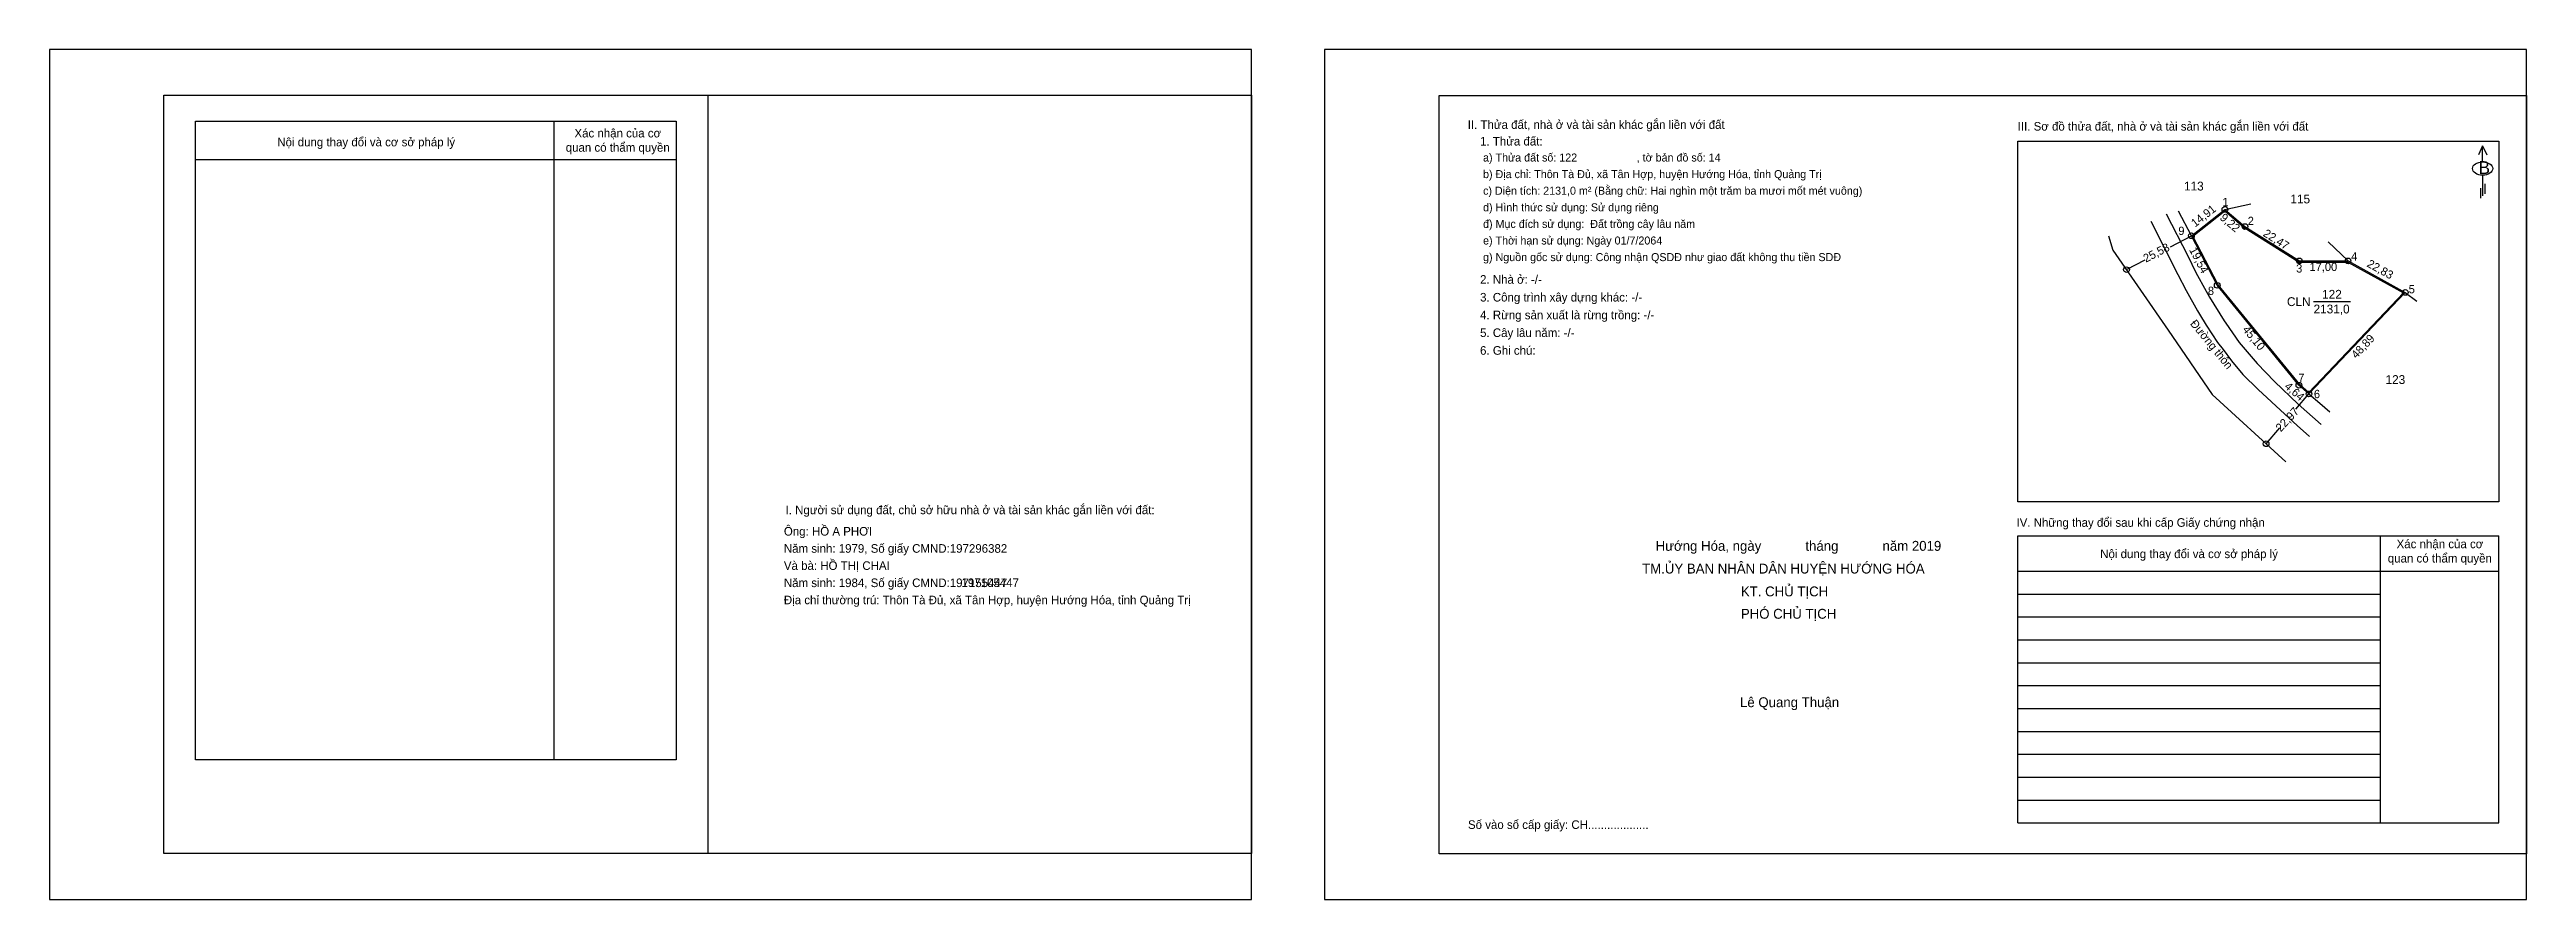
# Model space of a CAD drawing. Extents: x 552614 to 553479, y 1840256 to 1840553.
import ezdxf

# ---------------------------------------------------------------- set-up
doc = ezdxf.new("R2010")
doc.units = 0
for name, color, linetype in [('CanhThua', 7, 'Continuous'), ('ChieuDaiCanhThua', 7, 'Continuous'), ('Khung', 7, 'Continuous'), ('KhungInTrang1', 7, 'Continuous'), ('KhungInTrang2', 7, 'Continuous'), ('Level 1', 7, 'Continuous'), ('Level 2', 7, 'Continuous'), ('Level 22', 7, 'Continuous'), ('Level 23', 7, 'Continuous'), ('Level 5', 7, 'Continuous'), ('MocDinhThua', 7, 'Continuous'), ('NhanDiaChinhThua', 7, 'Continuous'), ('NhanTuCan', 7, 'Continuous'), ('ON', 7, 'Continuous'), ('RauThua', 7, 'Continuous'), ('SoHieuDinhThua', 7, 'Continuous'), ('Template', 7, 'Continuous'), ('ThongTin', 7, 'Continuous')]:
    doc.layers.add(name, color=color, linetype=linetype)

msp = doc.modelspace()

# ---------------------------------------------------------------- linework, layer by layer
at = {"layer": 'CanhThua'}
for p, q in [((553362.28, 1840487.79), (553374, 1840497)), ((553374, 1840497), (553381, 1840491)), ((553371.32, 1840470.47), (553362.28, 1840487.79)), ((553381, 1840491), (553400, 1840479)), ((553400, 1840479), (553417, 1840479)), ((553417, 1840479), (553437, 1840468)), ((553399.85, 1840435.54), (553371.32, 1840470.47)), ((553437, 1840468), (553403.37, 1840432.51)), ((553403.37, 1840432.51), (553399.85, 1840435.54))]:
    msp.add_line(p, q, dxfattribs=at)
at = {"layer": 'Khung'}
for p, q in [((553099.36, 1840536.86), (553479.36, 1840536.86)), ((553099.36, 1840271.86), (553099.36, 1840536.86)), ((553301.66, 1840394.78), (553301.66, 1840520.89)), ((553301.66, 1840520.89), (553469.66, 1840520.89)), ((553469.66, 1840520.89), (553469.66, 1840394.78)), ((553469.66, 1840394.78), (553301.66, 1840394.78))]:
    msp.add_line(p, q, dxfattribs=at)
msp.add_lwpolyline([(553033.77, 1840271.88), (552653.77, 1840271.88), (552653.77, 1840536.88), (553033.77, 1840536.88)], close=True, dxfattribs=at)
for points in [[(552843.77, 1840536.88), (552843.77, 1840271.88)], [(553479.36, 1840536.86), (553479.36, 1840271.86), (553099.36, 1840271.86)]]:
    msp.add_lwpolyline(points, dxfattribs=at)
at = {"layer": 'KhungInTrang1'}
msp.add_lwpolyline([(552613.77, 1840552.86), (552613.77, 1840255.86), (553033.77, 1840255.86), (553033.77, 1840552.86)], close=True, dxfattribs=at)
at = {"layer": 'KhungInTrang2'}
msp.add_lwpolyline([(553059.36, 1840552.86), (553059.36, 1840255.86), (553479.36, 1840255.86), (553479.36, 1840552.86)], close=True, dxfattribs=at)
at = {"layer": 'Level 1'}
for p, q in [((553354.95, 1840483.96), (553362.28, 1840487.79)), ((553339.6, 1840475.95), (553346.1, 1840479.35)), ((553398.81, 1840427.22), (553403.37, 1840432.51)), ((553388.39, 1840415.1), (553393.14, 1840420.62))]:
    msp.add_line(p, q, dxfattribs=at)
at = {"layer": 'Level 2'}
msp.add_lwpolyline([(553436.35, 1840467.9), (553403.34, 1840433.06), (553400.14, 1840435.82), (553371.66, 1840470.69), (553362.79, 1840487.68), (553373.99, 1840496.48), (553380.76, 1840490.68), (553399.88, 1840478.6), (553416.9, 1840478.6)], close=True, dxfattribs=at)
at = {"layer": 'Level 22'}
for points in [[(553353.5, 1840495.47), (553361.06, 1840480.83), (553363.87, 1840474.95), (553367.43, 1840468.47), (553368.6, 1840466.36), (553373.78, 1840458.07), (553374.3, 1840457.28), (553378.95, 1840450.52), (553385.3, 1840443.13), (553391.36, 1840436.91), (553399.6, 1840428.91), (553407.57, 1840421.89)], [(553348.06, 1840492.91), (553357.57, 1840474.31), (553360.45, 1840468.67), (553364.44, 1840461.53), (553365.13, 1840460.36), (553367.46, 1840456.57), (553371.41, 1840450.53), (553373.33, 1840448), (553376.26, 1840444.14), (553380.29, 1840439.31), (553385.55, 1840434.05), (553394.96, 1840425.42), (553399.29, 1840421.43), (553403.52, 1840417.61)]]:
    msp.add_lwpolyline(points, dxfattribs=at)
at = {"layer": 'Level 23'}
for points in [[(553333.33, 1840487.79), (553334.85, 1840482.71), (553354.13, 1840454.76)], [(553354.13, 1840454.76), (553369.58, 1840432.36), (553395.28, 1840408.77)]]:
    msp.add_lwpolyline(points, dxfattribs=at)
at = {"layer": 'MocDinhThua'}
for centre in [(553374, 1840497), (553362.28, 1840487.79), (553381, 1840491), (553400, 1840479), (553417, 1840479), (553339.6, 1840475.95), (553371.32, 1840470.47), (553437, 1840468), (553399.85, 1840435.54), (553403.37, 1840432.51), (553388.39, 1840415.1)]:
    msp.add_circle(centre, 1, dxfattribs=at)
at = {"layer": 'NhanDiaChinhThua'}
msp.add_line((553404.96, 1840464.76), (553417.91, 1840464.76), dxfattribs=at)
at = {"layer": 'ON'}
for p, q in [((552664.77, 1840527.86), (552832.77, 1840527.86)), ((552664.77, 1840304.64), (552664.77, 1840527.86)), ((552832.77, 1840527.86), (552832.77, 1840304.64)), ((552664.77, 1840514.47), (552832.77, 1840514.47)), ((553301.66, 1840382.94), (553469.66, 1840382.94)), ((553428.2, 1840382.94), (553428.2, 1840282.62)), ((553301.66, 1840370.59), (553469.66, 1840370.59)), ((553301.66, 1840362.59), (553428.2, 1840362.59)), ((553301.66, 1840354.59), (553428.2, 1840354.59)), ((553301.66, 1840346.59), (553428.2, 1840346.59)), ((553301.66, 1840338.59), (553428.2, 1840338.59)), ((553301.66, 1840330.59), (553428.2, 1840330.59)), ((553301.66, 1840322.59), (553428.2, 1840322.59)), ((553301.66, 1840314.59), (553428.2, 1840314.59)), ((553301.66, 1840306.59), (553428.2, 1840306.59)), ((553301.66, 1840298.59), (553428.2, 1840298.59)), ((553301.66, 1840290.59), (553428.2, 1840290.59))]:
    msp.add_line(p, q, dxfattribs=at)
for points in [[(552790.05, 1840527.86), (552790.05, 1840304.64)], [(553301.66, 1840282.62), (553301.66, 1840382.94)], [(553469.66, 1840282.62), (553469.66, 1840382.94)], [(552832.77, 1840304.64), (552664.77, 1840304.64)]]:
    msp.add_lwpolyline(points, dxfattribs=at)
at = {"layer": 'RauThua'}
for p, q in [((553362.28, 1840487.79), (553357.82, 1840496.33)), ((553374, 1840497), (553383, 1840499)), ((553417, 1840479), (553410.07, 1840485.68)), ((553437, 1840468), (553441.03, 1840464.98)), ((553403.37, 1840432.51), (553407.17, 1840429.24)), ((553403.37, 1840432.51), (553407.17, 1840429.24)), ((553407.17, 1840429.24), (553410.67, 1840426.23))]:
    msp.add_line(p, q, dxfattribs=at)
at = {"layer": 'Template'}
for p, q in [((553464.02, 1840519.27), (553462.57, 1840516.09)), ((553464.02, 1840513.62), (553464.02, 1840519.27)), ((553464.02, 1840519.27), (553465.48, 1840516.09)), ((553463.29, 1840504.46), (553463.29, 1840500.98)), ((553464.05, 1840508.94), (553464.05, 1840501.8)), ((553464.86, 1840505.95), (553464.86, 1840502.47)), ((553301.66, 1840282.62), (553469.66, 1840282.62))]:
    msp.add_line(p, q, dxfattribs=at)
msp.add_ellipse((553464.05, 1840511.27), major_axis=(3.55, 0), ratio=0.655849, dxfattribs=at)

# ---------------------------------------------------------------- texts
at = {"layer": 'ChieuDaiCanhThua'}
for s, rotation, p in [('14,91', 38.16154, (553363.57, 1840490.64)), ('9,22', 319.39871, (553371.99, 1840493.71)), ('22,47', 327.72436, (553387.08, 1840487.88)), ('25,58', 27.47936, (553346.39, 1840478.37)), ('19,54', 297.56186, (553361.41, 1840482.87)), ('22,83', 331.18921, (553423.35, 1840477.15)), ('Đường thôn', 309.24114, (553361.65, 1840457)), ('45,10', 309.24114, (553379.96, 1840454.9)), ('48,89', 46.54144, (553419.92, 1840444.66)), ('4,64', 319.27828, (553394.55, 1840434.75)), ('22,97', 46.97806, (553393.53, 1840419.1))]:
    msp.add_text(s, height=2.888, rotation=rotation, dxfattribs=at).set_placement(p)
msp.add_text('17,00', height=2.888, dxfattribs=at).set_placement((553403.55, 1840475.48))
at = {"layer": 'Level 5'}
msp.add_text('197105447', height=3, dxfattribs=at).set_placement((552932.47, 1840365.05))
at = {"layer": 'NhanDiaChinhThua'}
for s, p in [('CLN', (553395.67, 1840463.22)), ('2131,0', (553404.96, 1840460.65)), ('122', (553407.96, 1840465.79))]:
    msp.add_text(s, height=3.081, dxfattribs=at).set_placement(p)
at = {"layer": 'NhanTuCan'}
for s, p in [('113', (553359.69, 1840503.61)), ('115', (553396.88, 1840499.1)), ('123', (553430.12, 1840435.99))]:
    msp.add_text(s, height=3.081, dxfattribs=at).set_placement(p)
at = {"layer": 'ON'}
for s, height, p in [('Nội dung thay đổi và cơ sở pháp lý', 3, (552693.37, 1840519.04)), ('Xác nhận của cơ ', 3, (552797.21, 1840522.15)), ('quan có thẩm quyền', 3, (552794.16, 1840517.15)), ('I. Người sử dụng đất, chủ sở hữu nhà ở và tài sản khác gắn liền với đất:', 3, (552870.98, 1840390.49)), ('IV. Những thay đổi sau khi cấp Giấy chứng nhận', 3, (553301.15, 1840386.09)), ('Nội dung thay đổi và cơ sở pháp lý', 3, (553330.4, 1840375.14)), ('quan có thẩm quyền', 3, (553430.92, 1840373.6)), ('Xác nhận của cơ ', 3, (553433.98, 1840378.6)), ('Lê Quang Thuận', 3.4537, (553204.52, 1840323.06))]:
    msp.add_text(s, height=height, dxfattribs=at).set_placement(p)
at = {"layer": 'SoHieuDinhThua'}
for s, p in [('1', (553373.11, 1840498.13)), ('9', (553357.7, 1840488.07)), ('2', (553381.96, 1840491.53)), ('4', (553418.09, 1840479.14)), ('8', (553368.03, 1840467.09)), ('3', (553398.88, 1840474.94)), ('5', (553438.21, 1840467.68)), ('7', (553399.62, 1840436.7)), ('6', (553405.08, 1840431.05))]:
    msp.add_text(s, height=2.89, dxfattribs=at).set_placement(p)
at = {"layer": 'Template'}
for s, height, p in [('II. Thửa đất, nhà ở và tài sản khác gắn liền với đất', 3, (553109.38, 1840525.14)), ('III. Sơ đồ thửa đất, nhà ở và tài sản khác gắn liền với đất', 3, (553301.56, 1840524.54)), ('B', 4.5, (553462.61, 1840509.36)), ('TM.ỦY BAN NHÂN DÂN HUYỆN HƯỚNG HÓA', 3.4537, (553170.31, 1840369.76)), ('Hướng Hóa, ngày            tháng            năm 2019', 3.4537, (553175.04, 1840377.7)), ('KT. CHỦ TỊCH', 3.4537, (553204.83, 1840361.78)), ('PHÓ CHỦ TỊCH', 3.4537, (553204.83, 1840353.96)), ('Số vào sổ cấp giấy: CH...................', 3, (553109.47, 1840280.51))]:
    msp.add_text(s, height=height, dxfattribs=at).set_placement(p)
at = {"layer": 'ThongTin'}
for s, height, p in [('1. Thửa đất: ', 3, (553113.69, 1840519.33)), (' a) Thửa đất số: 122                    , tờ bản đồ số: 14', 2.8, (553113.69, 1840513.73)), (' c) Diện tích: 2131,0 m² (Bằng chữ: Hai nghìn một trăm ba mươi mốt mét vuông)', 2.8, (553113.69, 1840502.13)), (' b) Địa chỉ: Thôn Tà Đủ, xã Tân Hợp, huyện Hướng Hóa, tỉnh Quảng Trị', 2.8, (553113.69, 1840507.93)), (' d) Hình thức sử dụng: Sử dụng riêng', 2.8, (553113.69, 1840496.33)), (' đ) Mục đích sử dụng:  Đất trồng cây lâu năm', 2.8, (553113.69, 1840490.53)), (' e) Thời hạn sử dụng: Ngày 01/7/2064', 2.8, (553113.69, 1840484.73)), (' g) Nguồn gốc sử dụng: Công nhận QSDĐ như giao đất không thu tiền SDĐ', 2.8, (553113.69, 1840478.93)), ('2. Nhà ở: -/-', 3, (553113.69, 1840471.02)), ('4. Rừng sản xuất là rừng trồng: -/-', 3, (553113.69, 1840458.61)), ('3. Công trình xây dựng khác: -/-', 3, (553113.69, 1840464.81)), ('5. Cây lâu năm: -/-', 3, (553113.69, 1840452.41)), ('6. Ghi chú:', 3, (553113.69, 1840446.21)), ('Ông: HỒ A PHƠI', 3, (552870.4, 1840383.02)), ('Và bà: HỒ THỊ CHAI', 3, (552870.4, 1840371.02)), ('Năm sinh: 1979, Số giấy CMND:197296382', 3, (552870.4, 1840377.02)), ('Năm sinh: 1984, Số giấy CMND:197155447', 3, (552870.4, 1840365.02)), ('Địa chỉ thường trú: Thôn Tà Đủ, xã Tân Hợp, huyện Hướng Hóa, tỉnh Quảng Trị', 3, (552870.4, 1840359.02))]:
    msp.add_text(s, height=height, dxfattribs=at).set_placement(p)

doc.saveas('drawing.dxf')
